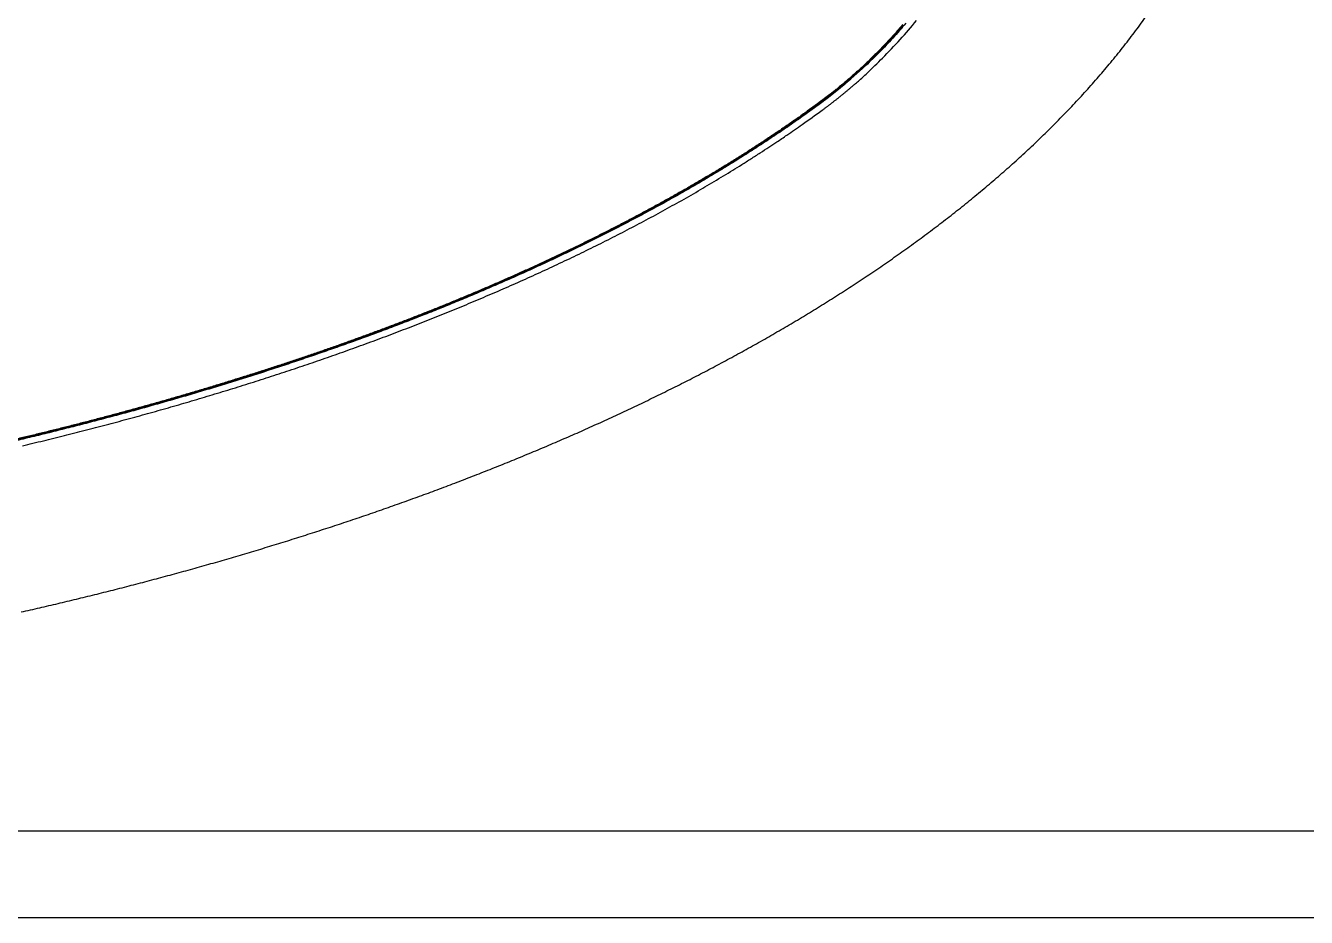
# Model space of a CAD drawing. Extents: x 956 to 1028, y 499 to 635.
# Drawn here: x 1002.96 to 1004.949, y 512.227 to 513.612 of the extents above; entities that cross this region are included whole.
import ezdxf

# ---------------------------------------------------------------- set-up
doc = ezdxf.new("R2010")
doc.units = 0
doc.header["$MEASUREMENT"] = 0
doc.layers.add('1', color=4, linetype='Continuous')
doc.layers.add('DIM', color=3, linetype='Continuous')

# ---------------------------------------------------------------- blocks, each defined once
blk = doc.blocks.new('1486201(2016_HS CONTROLS')
at = {"layer": '1', "linetype": 'Continuous'}
for p, q in [((-9.0561, -0.623), (-9.0567, -0.6222)), ((-9.0554, -0.624), (-9.0561, -0.623))]:
    blk.add_line(p, q, dxfattribs=at)
for points in [[(-10.2933, -1.4111, 0.001238), (-10.2647, -1.4046, 0.001254), (-10.2362, -1.3979, 0.001269), (-10.2077, -1.3911, 0.001285), (-10.1792, -1.3841, 0.0013), (-10.1508, -1.377, 0.001316), (-10.1224, -1.3697, 0.001331), (-10.0941, -1.3623, 0.001348), (-10.0658, -1.3547, 0.001362), (-10.0375, -1.347, 0.001379), (-10.0093, -1.3391, 0.001394), (-9.9811, -1.331, 0.001411), (-9.953, -1.3228, 0.001426), (-9.925, -1.3144, 0.001442), (-9.8969, -1.3059, 0.001462), (-9.869, -1.2972, 0.00149), (-9.8411, -1.2883, 0.001515), (-9.8132, -1.2793, 0.001544), (-9.7854, -1.2701, 0.00157), (-9.7576, -1.2607, 0.001598), (-9.73, -1.2511, 0.001624), (-9.7023, -1.2413, 0.001653), (-9.6748, -1.2314, 0.001679), (-9.6473, -1.2213, 0.001708), (-9.6199, -1.2109, 0.001733), (-9.5926, -1.2004, 0.001762), (-9.5653, -1.1897, 0.001788), (-9.5381, -1.1788, 0.001817), (-9.511, -1.1677, 0.001843), (-9.484, -1.1564, 0.00187), (-9.457, -1.1449, 0.001897), (-9.4301, -1.1332, 0.001931), (-9.4034, -1.1212, 0.001973), (-9.3767, -1.1091, 0.002037), (-9.3501, -1.0967, 0.002092), (-9.3236, -1.0841, 0.002154), (-9.2973, -1.0712, 0.00221), (-9.271, -1.0582, 0.002273), (-9.2449, -1.0449, 0.00233), (-9.2189, -1.0313, 0.002394), (-9.1931, -1.0175, 0.002451), (-9.1673, -1.0034, 0.002516), (-9.1418, -0.9891, 0.002574), (-9.1164, -0.9745, 0.00264), (-9.0911, -0.9597, 0.002698), (-9.0661, -0.9445, 0.002764), (-9.0412, -0.9291, 0.002823), (-9.0164, -0.9134, 0.002889), (-8.9919, -0.8975, 0.002948), (-8.9676, -0.8812, 0.003014), (-8.9434, -0.8646, 0.003103), (-8.9195, -0.8477, 0.003237), (-8.8958, -0.8305, 0.003359), (-8.8724, -0.813, 0.003498), (-8.8492, -0.7952, 0.003623), (-8.8262, -0.777, 0.003764), (-8.8036, -0.7584, 0.003888), (-8.7812, -0.7395, 0.004027), (-8.7592, -0.7203, 0.004155), (-8.7375, -0.7006, 0.004306), (-8.7161, -0.6806, 0.004458), (-8.6951, -0.6602, 0.004651), (-8.6745, -0.6393, 0.004823), (-8.6543, -0.6181, 0.005017), (-8.6345, -0.5965, 0.005194), (-8.6152, -0.5745, 0.005396), (-8.5965, -0.552, 0.005574), (-8.5782, -0.5291, 0.00577), (-8.5604, -0.5058, 0.005965), (-8.5433, -0.4821, 0.006213)], [(-8.9243, -0.499, -0.001971), (-8.9282, -0.5036, -0.001959), (-8.9322, -0.5082, -0.001952), (-8.9362, -0.5127, -0.001945), (-8.9403, -0.5172, -0.001937), (-8.9443, -0.5216, -0.00193), (-8.9484, -0.5261, -0.001923), (-8.9526, -0.5305, -0.001916), (-8.9568, -0.5348, -0.001906), (-8.961, -0.5391, -0.001903), (-8.9652, -0.5434, -0.001905), (-8.9695, -0.5477, -0.001887), (-8.9738, -0.5519, -0.001842), (-8.9782, -0.5561, -0.001888), (-8.9825, -0.5603, -0.002037), (-8.9869, -0.5644, -0.002096), (-8.9914, -0.5685, -0.002084), (-8.9959, -0.5726, -0.002057), (-9.0004, -0.5766, -0.001997), (-9.0049, -0.5806, -0.001869), (-9.0095, -0.5845, -0.001679), (-9.014, -0.5884, -0.001786), (-9.0187, -0.5923, -0.002068), (-9.0235, -0.5963, -0.001487), (-9.028, -0.6, -0.000276), (-9.0321, -0.6033, -0.002358), (-9.0375, -0.6076, -0.00466), (-9.0458, -0.6139, -0.002316), (-9.0567, -0.6222, -0.001195)], [(-9.0561, -0.623), (-9.0513, -0.6194, 0.00223), (-9.0464, -0.6157, 0.002288), (-9.0416, -0.6121, 0.002233), (-9.0369, -0.6083, 0.00205), (-9.0321, -0.6046, 0.001905), (-9.0274, -0.6008, 0.001762), (-9.0227, -0.597, 0.001675), (-9.0181, -0.5931, 0.001621), (-9.0134, -0.5892, 0.001641), (-9.0088, -0.5853, 0.001742), (-9.0043, -0.5813, 0.001816), (-8.9997, -0.5773, 0.001882), (-8.9952, -0.5733, 0.001955), (-8.9907, -0.5693, 0.002053), (-8.9863, -0.5652, 0.002097), (-8.9818, -0.561, 0.002097), (-8.9775, -0.5569, 0.002033), (-8.9731, -0.5527, 0.001888), (-8.9688, -0.5484, 0.001843), (-8.9645, -0.5441, 0.001887), (-8.9603, -0.5398, 0.001905), (-8.9561, -0.5355, 0.001903), (-8.9519, -0.5311, 0.001906), (-8.9477, -0.5267, 0.001916), (-8.9436, -0.5223, 0.001924), (-8.9395, -0.5179, 0.00193), (-8.9355, -0.5134, 0.001937), (-8.9315, -0.5088, 0.001945), (-8.9275, -0.5043, 0.001952), (-8.9235, -0.4997, 0.001959)], [(-8.9194, -0.4967, -0.005177), (-8.9295, -0.5084, -0.005225), (-8.9397, -0.5199, -0.005161), (-8.9502, -0.5311, -0.004578), (-8.9606, -0.5419, -0.003668), (-8.9709, -0.5522, -0.004849), (-8.982, -0.5629, -0.006711), (-8.9943, -0.5741, -0.004224), (-9.0036, -0.5824, -0.001622), (-9.006, -0.5845, -0.00423), (-9.0052, -0.5838, -0.002197), (-9.0055, -0.5841), (-9.0065, -0.5849, 0.000058), (-9.0072, -0.5855, -0.002059), (-9.0077, -0.586, -0.000483), (-9.0083, -0.5865, 0.000487), (-9.0089, -0.587, -0.000191), (-9.0095, -0.5876, -0.000422), (-9.0102, -0.5881, -0.000253), (-9.0108, -0.5886, -0.000188), (-9.0114, -0.5891, -0.000237), (-9.012, -0.5897, -0.000255), (-9.0126, -0.5902, -0.000243), (-9.0133, -0.5907, -0.000238), (-9.0139, -0.5913, -0.000243), (-9.0145, -0.5918, -0.000245), (-9.0152, -0.5923, -0.000245), (-9.0158, -0.5928, -0.000245), (-9.0164, -0.5934, -0.000246), (-9.017, -0.5939, -0.000247), (-9.0177, -0.5944, -0.000247), (-9.0183, -0.595, -0.000248), (-9.0189, -0.5955, -0.000249), (-9.0196, -0.596, -0.00025), (-9.0202, -0.5965, -0.00025), (-9.0208, -0.5971, -0.000251), (-9.0215, -0.5976, -0.000252), (-9.0221, -0.5981, -0.000253), (-9.0227, -0.5986, -0.000254), (-9.0234, -0.5991, -0.000254), (-9.024, -0.5997, -0.000255), (-9.0247, -0.6002, -0.000256), (-9.0253, -0.6007, -0.000257), (-9.0259, -0.6012, -0.000258), (-9.0266, -0.6018, -0.000259), (-9.0272, -0.6023, -0.000259), (-9.0279, -0.6028, -0.00026), (-9.0285, -0.6033, -0.000261), (-9.0291, -0.6038, -0.000262), (-9.0298, -0.6043, -0.000263), (-9.0304, -0.6049, -0.000264), (-9.0311, -0.6054, -0.000265), (-9.0317, -0.6059, -0.000266), (-9.0324, -0.6064, -0.000267), (-9.033, -0.6069, -0.000268), (-9.0337, -0.6074, -0.000269), (-9.0343, -0.6079, -0.00027), (-9.035, -0.6085, -0.000271), (-9.0356, -0.609, -0.000272), (-9.0363, -0.6095, -0.000273), (-9.0369, -0.61, -0.000274), (-9.0376, -0.6105, -0.000275), (-9.0382, -0.611, -0.000276), (-9.0389, -0.6115, -0.000277), (-9.0395, -0.612, -0.000278), (-9.0402, -0.6125, -0.000279), (-9.0408, -0.613, -0.00028), (-9.0415, -0.6136, -0.000281), (-9.0422, -0.6141, -0.000283), (-9.0428, -0.6146, -0.000284), (-9.0435, -0.6151, -0.000285), (-9.0441, -0.6156, -0.000286), (-9.0448, -0.6161, -0.000288), (-9.0454, -0.6166, -0.000288), (-9.0461, -0.6171, -0.000288), (-9.0468, -0.6176, -0.000292), (-9.0474, -0.6181, -0.000299), (-9.0481, -0.6186, -0.000291), (-9.0488, -0.6191, -0.000273), (-9.0494, -0.6196, -0.000303), (-9.0501, -0.62, -0.000364), (-9.0508, -0.6206, -0.000276), (-9.0514, -0.621, -0.000093), (-9.052, -0.6215, -0.000394), (-9.0527, -0.622, -0.000683), (-9.0539, -0.6229, -0.000335), (-9.0554, -0.624, -0.000177)], [(-9.0495, -0.632), (-9.0479, -0.6309, 0.000717), (-9.0463, -0.6297, 0.00072), (-9.0446, -0.6285, 0.000717), (-9.043, -0.6273, 0.000709), (-9.0414, -0.6261, 0.000703), (-9.0398, -0.6248, 0.000698), (-9.0382, -0.6236, 0.000693), (-9.0366, -0.6224, 0.000687), (-9.035, -0.6212, 0.000682), (-9.0334, -0.62, 0.000676), (-9.0318, -0.6187, 0.000671), (-9.0303, -0.6175, 0.000665), (-9.0287, -0.6162, 0.00066), (-9.0271, -0.615, 0.000654), (-9.0255, -0.6137, 0.000649), (-9.024, -0.6125, 0.000643), (-9.0224, -0.6112, 0.000638), (-9.0208, -0.61, 0.000633), (-9.0193, -0.6087, 0.000627), (-9.0177, -0.6074, 0.000619), (-9.0162, -0.6062, 0.000617), (-9.0146, -0.6049, 0.000623), (-9.0131, -0.6036, 0.000604), (-9.0115, -0.6023, 0.000545), (-9.01, -0.601, 0.000605), (-9.0084, -0.5997, 0.000842), (-9.0069, -0.5985, 0.000537), (-9.0054, -0.5971, -0.000467), (-9.0037, -0.5957, 0.000736), (-9.0023, -0.5945, 0.006634), (-9.0014, -0.5937, -0.002348), (-8.9993, -0.5919, -0.010753), (-8.9932, -0.5868, 0.010244), (-8.9795, -0.5742, 0.010546), (-8.9557, -0.5509, 0.006879), (-8.9281, -0.522, 0.010516), (-8.9031, -0.4928, 0.014573)], [(-10.2914, -1.153, 0.00076), (-10.2752, -1.1491, 0.000766), (-10.2589, -1.1452, 0.000772), (-10.2427, -1.1412, 0.000778), (-10.2264, -1.1372, 0.000783), (-10.2102, -1.1331, 0.00079), (-10.194, -1.1289, 0.000795), (-10.1778, -1.1247, 0.000801), (-10.1616, -1.1205, 0.000807), (-10.1454, -1.1162, 0.000813), (-10.1293, -1.1118, 0.000819), (-10.1131, -1.1074, 0.000825), (-10.097, -1.103, 0.000831), (-10.0809, -1.0984, 0.000837), (-10.0648, -1.0939, 0.000842), (-10.0487, -1.0892, 0.000849), (-10.0327, -1.0846, 0.000854), (-10.0166, -1.0798, 0.00086), (-10.0006, -1.075, 0.000866), (-9.9846, -1.0702, 0.000874), (-9.9686, -1.0653, 0.000883), (-9.9526, -1.0603, 0.000894), (-9.9366, -1.0553, 0.000904), (-9.9207, -1.0502, 0.000915), (-9.9048, -1.0451, 0.000925), (-9.8889, -1.0399, 0.000936), (-9.873, -1.0347, 0.000946), (-9.8571, -1.0293, 0.000957), (-9.8413, -1.024, 0.000967), (-9.8254, -1.0185, 0.000978), (-9.8096, -1.013, 0.000988), (-9.7939, -1.0075, 0.000999), (-9.7781, -1.0018, 0.001009), (-9.7624, -0.9961, 0.001021), (-9.7467, -0.9904, 0.001031), (-9.731, -0.9846, 0.001042), (-9.7153, -0.9787, 0.001052), (-9.6997, -0.9727, 0.001063), (-9.6841, -0.9667, 0.001074), (-9.6685, -0.9606, 0.001085), (-9.6529, -0.9545, 0.001095), (-9.6374, -0.9482, 0.001107), (-9.6219, -0.9419, 0.001117), (-9.6064, -0.9356, 0.001128), (-9.591, -0.9291, 0.001138), (-9.5756, -0.9226, 0.001151), (-9.5602, -0.916, 0.00116), (-9.5449, -0.9094, 0.001167), (-9.5295, -0.9027, 0.00118), (-9.5142, -0.8959, 0.001202), (-9.499, -0.889, 0.001223), (-9.4838, -0.8821, 0.001251), (-9.4686, -0.875, 0.001275), (-9.4534, -0.8679, 0.001301), (-9.4383, -0.8607, 0.001325), (-9.4232, -0.8535, 0.001352), (-9.4082, -0.8461, 0.001376), (-9.3932, -0.8387, 0.001403), (-9.3782, -0.8312, 0.001427), (-9.3633, -0.8236, 0.001454), (-9.3485, -0.8159, 0.001478), (-9.3337, -0.8081, 0.001506), (-9.3189, -0.8002, 0.00153), (-9.3042, -0.7923, 0.001556), (-9.2895, -0.7842, 0.001582), (-9.2749, -0.7761, 0.001613), (-9.2603, -0.7678, 0.001633), (-9.2458, -0.7595, 0.001649), (-9.2314, -0.7511, 0.00169), (-9.217, -0.7425, 0.001756), (-9.2027, -0.7339, 0.001726), (-9.1884, -0.7252, 0.001626), (-9.1743, -0.7164, 0.001836), (-9.1601, -0.7074, 0.002253), (-9.1456, -0.6981, 0.0017), (-9.132, -0.6892, 0.00049), (-9.1197, -0.6812, 0.002495), (-9.1042, -0.6706, 0.004534), (-9.0804, -0.654, 0.002232), (-9.0495, -0.632, 0.00117)], [(-9.0567, -0.6222), (-9.0725, -0.6336, -0.002398), (-9.0883, -0.6448, -0.002419), (-9.1043, -0.6559, -0.002399), (-9.1204, -0.6668, -0.002333), (-9.1366, -0.6776, -0.002285), (-9.1529, -0.6883, -0.002241), (-9.1692, -0.6988, -0.0022), (-9.1857, -0.7091, -0.002151), (-9.2023, -0.7193, -0.002109), (-9.2189, -0.7294, -0.002063), (-9.2356, -0.7393, -0.002021), (-9.2524, -0.7491, -0.001972), (-9.2693, -0.7588, -0.001926), (-9.2862, -0.7683, -0.001872), (-9.3033, -0.7778, -0.001832), (-9.3204, -0.787, -0.001795), (-9.3375, -0.7962, -0.001761), (-9.3547, -0.8052, -0.001721), (-9.372, -0.8142, -0.001686), (-9.3893, -0.823, -0.001647), (-9.4067, -0.8317, -0.001612), (-9.4242, -0.8403, -0.001574), (-9.4417, -0.8487, -0.001538), (-9.4593, -0.8571, -0.001495), (-9.4769, -0.8654, -0.001475), (-9.4945, -0.8735, -0.001473), (-9.5122, -0.8816, -0.001464), (-9.53, -0.8895, -0.001445), (-9.5478, -0.8974, -0.001429), (-9.5656, -0.9051, -0.00141), (-9.5835, -0.9128, -0.001393), (-9.6014, -0.9203, -0.001374), (-9.6194, -0.9278, -0.001358), (-9.6374, -0.9351, -0.001339), (-9.6554, -0.9424, -0.001322), (-9.6735, -0.9495, -0.001304), (-9.6916, -0.9566, -0.001287), (-9.7098, -0.9636, -0.001268), (-9.728, -0.9704, -0.001252), (-9.7462, -0.9772, -0.001233), (-9.7645, -0.9839, -0.001217), (-9.7828, -0.9905, -0.001198), (-9.8011, -0.9971, -0.001182), (-9.8194, -1.0035, -0.001164), (-9.8378, -1.0098, -0.001148), (-9.8562, -1.0161, -0.001129), (-9.8747, -1.0223, -0.001113), (-9.8932, -1.0284, -0.001098), (-9.9117, -1.0344, -0.001078), (-9.9302, -1.0404, -0.001049), (-9.9487, -1.0462, -0.001027), (-9.9673, -1.052, -0.001006), (-9.9859, -1.0577, -0.000995), (-10.0045, -1.0634, -0.000992), (-10.0231, -1.0689, -0.000988), (-10.0418, -1.0744, -0.000981), (-10.0604, -1.0798, -0.000975), (-10.0791, -1.0852, -0.000969), (-10.0979, -1.0904, -0.000963), (-10.1166, -1.0956, -0.000957), (-10.1354, -1.1008, -0.000951), (-10.1541, -1.1058, -0.000945), (-10.1729, -1.1108, -0.000939), (-10.1917, -1.1157, -0.000933), (-10.2106, -1.1206, -0.000927), (-10.2294, -1.1253, -0.000921), (-10.2483, -1.13, -0.000915), (-10.2672, -1.1347, -0.000909), (-10.2861, -1.1392, -0.000903), (-10.305, -1.1437, -0.000897)], [(-10.3048, -1.1447, 0.000891), (-10.2859, -1.1402, 0.000897), (-10.2669, -1.1356, 0.000903), (-10.2481, -1.131, 0.000909), (-10.2292, -1.1263, 0.000915), (-10.2103, -1.1215, 0.000921), (-10.1915, -1.1167, 0.000927), (-10.1727, -1.1118, 0.000933), (-10.1539, -1.1068, 0.000939), (-10.1351, -1.1017, 0.000945), (-10.1163, -1.0966, 0.000951), (-10.0976, -1.0914, 0.000957), (-10.0789, -1.0861, 0.000963), (-10.0602, -1.0808, 0.000969), (-10.0415, -1.0754, 0.000975), (-10.0228, -1.0699, 0.000981), (-10.0042, -1.0643, 0.000988), (-9.9856, -1.0587, 0.000992), (-9.967, -1.053, 0.000995), (-9.9484, -1.0472, 0.001006), (-9.9299, -1.0413, 0.001027), (-9.9113, -1.0354, 0.001049), (-9.8928, -1.0293, 0.001078), (-9.8744, -1.0232, 0.001098), (-9.8559, -1.0171, 0.001113), (-9.8375, -1.0108, 0.001129), (-9.8191, -1.0044, 0.001148), (-9.8008, -0.998, 0.001164), (-9.7824, -0.9915, 0.001182), (-9.7641, -0.9849, 0.001198), (-9.7459, -0.9782, 0.001217), (-9.7276, -0.9714, 0.001233), (-9.7094, -0.9645, 0.001252), (-9.6913, -0.9575, 0.001268), (-9.6731, -0.9505, 0.001287), (-9.6551, -0.9433, 0.001304), (-9.637, -0.936, 0.001322), (-9.619, -0.9287, 0.001339), (-9.601, -0.9212, 0.001358), (-9.5831, -0.9137, 0.001374), (-9.5652, -0.906, 0.001393), (-9.5474, -0.8983, 0.00141), (-9.5296, -0.8904, 0.001429), (-9.5118, -0.8825, 0.001445), (-9.4941, -0.8744, 0.001464), (-9.4764, -0.8663, 0.001473), (-9.4588, -0.858, 0.001475), (-9.4413, -0.8496, 0.001495), (-9.4238, -0.8412, 0.001538), (-9.4063, -0.8326, 0.001574), (-9.3889, -0.8239, 0.001613), (-9.3716, -0.8151, 0.001647), (-9.3543, -0.8061, 0.001685), (-9.337, -0.7971, 0.001722), (-9.3199, -0.7879, 0.001765), (-9.3028, -0.7786, 0.001794), (-9.2858, -0.7692, 0.001818), (-9.2688, -0.7597, 0.001876), (-9.2519, -0.75, 0.001975), (-9.2351, -0.7402, 0.001957), (-9.2184, -0.7303, 0.001858), (-9.2019, -0.7203, 0.002115), (-9.1852, -0.71, 0.002613), (-9.1682, -0.6993, 0.001986), (-9.1523, -0.6891, 0.000607), (-9.138, -0.6799, 0.002946), (-9.1198, -0.6677, 0.005268), (-9.0922, -0.6484, 0.002588), (-9.0561, -0.623, 0.001361)], [(-9.0554, -0.624), (-9.0779, -0.6402, -0.003358), (-9.1006, -0.6561, -0.003399), (-9.1235, -0.6716, -0.003358), (-9.1467, -0.6869, -0.003227), (-9.17, -0.7019, -0.003131), (-9.1936, -0.7166, -0.003043), (-9.2173, -0.731, -0.002962), (-9.2412, -0.7452, -0.002865), (-9.2652, -0.759, -0.00278), (-9.2894, -0.7727, -0.002686), (-9.3138, -0.786, -0.002604), (-9.3383, -0.7991, -0.002513), (-9.3629, -0.812, -0.00243), (-9.3876, -0.8246, -0.002334), (-9.4125, -0.837, -0.002264), (-9.4375, -0.8492, -0.002203), (-9.4626, -0.8611, -0.002161), (-9.4877, -0.8729, -0.002127), (-9.513, -0.8844, -0.002095), (-9.5384, -0.8957, -0.002056), (-9.5639, -0.9068, -0.002021), (-9.5894, -0.9177, -0.001984), (-9.6151, -0.9284, -0.00195), (-9.6408, -0.9389, -0.001912), (-9.6666, -0.9492, -0.001878), (-9.6925, -0.9593, -0.00184), (-9.7185, -0.9693, -0.001806), (-9.7445, -0.979, -0.001769), (-9.7706, -0.9885, -0.001735), (-9.7968, -0.9979, -0.001698), (-9.823, -1.0071, -0.001665), (-9.8494, -1.0161, -0.001628), (-9.8757, -1.025, -0.001595), (-9.9021, -1.0337, -0.001558), (-9.9286, -1.0422, -0.001525), (-9.9552, -1.0506, -0.001489), (-9.9817, -1.0588, -0.001457), (-10.0084, -1.0669, -0.001421), (-10.035, -1.0748, -0.001399), (-10.0618, -1.0825, -0.001386), (-10.0885, -1.0901, -0.001375), (-10.1153, -1.0976, -0.001362), (-10.1421, -1.1049, -0.001351), (-10.169, -1.112, -0.001339), (-10.1959, -1.1191, -0.001327), (-10.2229, -1.1259, -0.001315), (-10.2499, -1.1327, -0.001304), (-10.2769, -1.1393, -0.001291), (-10.3039, -1.1457, -0.00128)]]:
    blk.add_lwpolyline(points, format="xyb", dxfattribs=at)
blk = doc.blocks.new('2018 HOT SPOT SX')
at = {"layer": '1', "color": 3, "linetype": 'Continuous'}
blk.add_line((41.24, 0.1342), (49.99, 0.1342), dxfattribs=at)
at = {"layer": '1', "linetype": 'Continuous'}
blk.add_line((8.5, 0), (63.5728, 0), dxfattribs=at)
at = {"layer": '1', "color": 3, "linetype": 'Continuous'}
blk.add_arc((45.618, -0.6491), 4.6694, 13.2862, 166.7138, dxfattribs=at)
at = {"layer": 'DIM'}
blk.add_blockref('1486201(2016_HS CONTROLS', (57.3501, 1.8854), dxfattribs=at)

msp = doc.modelspace()

# ---------------------------------------------------------------- block references
at = {"layer": '1'}
msp.add_blockref('2018 HOT SPOT SX', (955.8964, 512.2273), dxfattribs=at)

doc.saveas('drawing.dxf')
